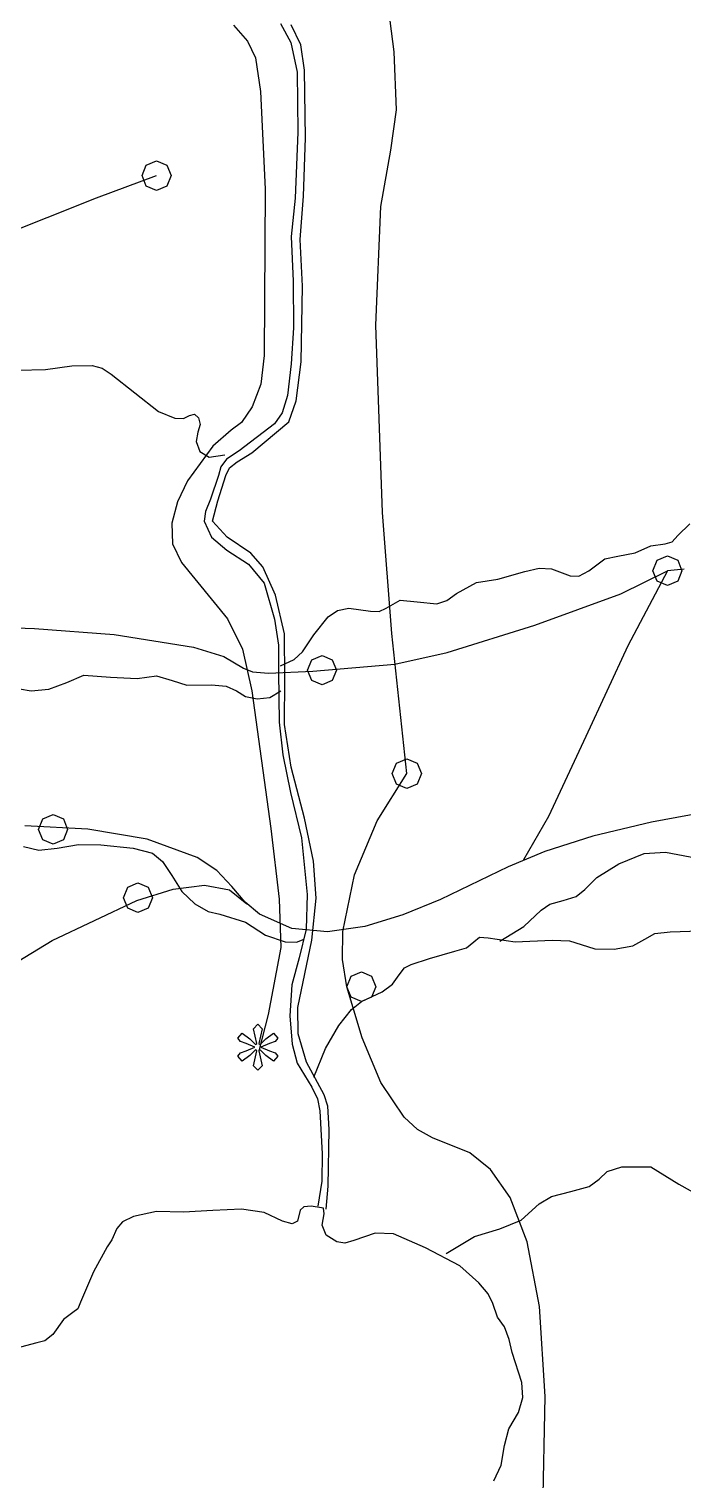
# Model space of a CAD drawing. Extents: x 59 to 518, y 17 to 555.
# Drawn here: x 331.6 to 358.9, y 130.7 to 191.3 of the extents above; entities that cross this region are included whole.
import ezdxf

# ---------------------------------------------------------------- set-up
doc = ezdxf.new("R2010")
doc.units = 0

msp = doc.modelspace()

# ---------------------------------------------------------------- linework, layer by layer
at = {"layer": '1'}
for p, q in [((346.870488, 190.309799), (346.530279, 192.928279)), ((342.131484, 191.489186), (342.553957, 190.702208)), ((340.163074, 191.425976), (340.75167, 190.75372)), ((342.96904, 190.597861), (342.571505, 191.429027)), ((340.75167, 190.75372), (341.079043, 190.061885)), ((342.553957, 190.702208), (342.823832, 189.46017)), ((343.127658, 189.544051), (342.96904, 190.597861)), ((346.973102, 187.885059), (346.870488, 190.309799)), ((341.079043, 190.061885), (341.297057, 188.653195)), ((342.823832, 189.46017), (342.845484, 186.954745)), ((343.170961, 186.714641), (343.127658, 189.544051)), ((341.297057, 188.653195), (341.486019, 184.576236)), ((346.741019, 186.204489), (346.973102, 187.885059)), ((342.845484, 186.954745), (342.737754, 184.19003)), ((343.084619, 184.273911), (343.170961, 186.714641)), ((346.322053, 183.854651), (346.741019, 186.204489)), ((336.342505, 185.14), (336.520305, 185.577708)), ((336.520305, 185.577708), (336.948929, 185.758771)), ((336.948929, 185.758771), (337.377241, 185.577721)), ((337.377241, 185.577721), (337.555, 185.14)), ((334.43423, 184.204363), (336.948281, 185.140131)), ((336.520305, 184.702292), (336.342505, 185.14)), ((337.555, 185.14), (337.377245, 184.702292)), ((328.596879, 181.897098), (334.43423, 184.204363)), ((336.948929, 184.521229), (336.520305, 184.702292)), ((337.377245, 184.702292), (336.948929, 184.521229)), ((341.486019, 184.576236), (341.44276, 177.62092)), ((342.737754, 184.19003), (342.564894, 182.591466)), ((342.949593, 182.475853), (343.084619, 184.273911)), ((346.111048, 178.891139), (346.322053, 183.854651)), ((342.564894, 182.591466), (342.651324, 180.73387)), ((343.04158, 180.517191), (342.949593, 182.475853)), ((342.651324, 180.73387), (342.672799, 178.779091)), ((342.987517, 177.362706), (343.04158, 180.517191)), ((342.672799, 178.779091), (342.564894, 177.27807)), ((346.380658, 171.075827), (346.111048, 178.891139)), ((341.44276, 177.62092), (341.29967, 176.430271)), ((331.160946, 177.016984), (332.316422, 177.038592)), ((332.316422, 177.038592), (333.407076, 177.189845)), ((333.407076, 177.189845), (334.260398, 177.211453)), ((334.260398, 177.211453), (334.682974, 177.092611)), ((334.682974, 177.092611), (335.048896, 176.844124)), ((342.564894, 177.27807), (342.41364, 175.960361)), ((342.78639, 175.729056), (342.987517, 177.362706)), ((335.048896, 176.844124), (337.036086, 175.289084)), ((341.29967, 176.430271), (340.946006, 175.482609)), ((342.41364, 175.960361), (342.200265, 175.236747)), ((342.479959, 174.856181), (342.78639, 175.729056)), ((337.036086, 175.289084), (337.716416, 175.008185)), ((338.06885, 174.997381), (338.332186, 175.116223)), ((338.332186, 175.116223), (338.531852, 175.17835)), ((338.531852, 175.17835), (338.699206, 175.029837)), ((340.946006, 175.482609), (340.495173, 174.826582)), ((342.200265, 175.236747), (341.873451, 174.77229)), ((337.716416, 175.008185), (338.06885, 174.997381)), ((338.769393, 174.751744), (338.677555, 174.425133)), ((338.699206, 175.029837), (338.769393, 174.751744)), ((340.06058, 174.51084), (339.299123, 173.841181)), ((340.495173, 174.826582), (340.06058, 174.51084)), ((341.873451, 174.77229), (340.404841, 173.64905)), ((340.924569, 173.560431), (342.479959, 174.856181)), ((338.677555, 174.425133), (338.597872, 174.033551)), ((338.597872, 174.033551), (338.753137, 173.62583)), ((339.299123, 173.841181), (338.246162, 172.393912)), ((338.753137, 173.62583), (339.151422, 173.380165)), ((339.151422, 173.380165), (339.800795, 173.474752)), ((339.875631, 173.292701), (339.639419, 172.980864)), ((340.404841, 173.64905), (339.875631, 173.292701)), ((340.319821, 173.182342), (340.924569, 173.560431)), ((339.639419, 172.980864), (339.54089, 172.61224)), ((339.844719, 172.61005), (340.001242, 172.940712)), ((340.001242, 172.940712), (340.319821, 173.182342)), ((338.246162, 172.393912), (337.822964, 171.520433)), ((339.54089, 172.61224), (339.205972, 171.62958)), ((339.515225, 171.562253), (339.844719, 172.61005)), ((337.822964, 171.520433), (337.582005, 170.622663)), ((339.205972, 171.62958), (338.993947, 171.117911)), ((339.283098, 170.70893), (339.515225, 171.562253)), ((338.993947, 171.117911), (338.935877, 170.71148)), ((346.780897, 166.024331), (346.380658, 171.075827)), ((337.582005, 170.622663), (337.608324, 169.757304)), ((338.935877, 170.71148), (339.249143, 170.041954)), ((339.904116, 170.040372), (339.283098, 170.70893)), ((358.72202, 170.107346), (359.21895, 170.604011)), ((337.608324, 169.757304), (337.98696, 168.98106)), ((339.249143, 170.041954), (339.886258, 169.50181)), ((340.881528, 169.37155), (339.904116, 170.040372)), ((356.940277, 169.394471), (357.59913, 169.675194)), ((357.59913, 169.675194), (358.192986, 169.761624)), ((358.192986, 169.761624), (358.485896, 169.845353)), ((358.485896, 169.845353), (358.72202, 170.107346)), ((339.886258, 169.50181), (340.793598, 168.907954)), ((341.383721, 168.803976), (340.881528, 169.37155)), ((355.00552, 168.638382), (355.675487, 169.135356)), ((355.675487, 169.135356), (356.2166, 169.243395)), ((356.2166, 169.243395), (356.940277, 169.394471)), ((357.681152, 168.637), (357.859437, 169.074708)), ((357.859437, 169.074708), (358.28934, 169.255771)), ((358.28934, 169.255771), (358.716042, 169.074721)), ((358.716042, 169.074721), (358.894, 168.637)), ((337.98696, 168.98106), (339.90924, 166.62676)), ((340.793598, 168.907954), (341.441648, 168.11963)), ((341.918294, 167.616485), (341.383721, 168.803976)), ((351.204, 168.293013), (352.327109, 168.606147)), ((352.327109, 168.606147), (352.929259, 168.742423)), ((352.929259, 168.742423), (353.45048, 168.724812)), ((353.45048, 168.724812), (354.228, 168.422438)), ((354.592485, 168.40895), (355.00552, 168.638382)), ((356.334274, 167.673028), (358.29342, 168.637028)), ((358.29342, 168.637028), (356.635986, 165.504304)), ((357.859437, 168.199292), (357.681152, 168.637)), ((358.979001, 168.709651), (358.294541, 168.637416)), ((358.894, 168.637), (358.716024, 168.199292)), ((341.441648, 168.11963), (341.873623, 166.618346)), ((349.4761, 167.688), (350.307638, 168.152563)), ((350.307638, 168.152563), (351.204, 168.293013)), ((354.228, 168.422438), (354.592485, 168.40895)), ((358.28934, 168.018229), (357.859437, 168.199292)), ((358.716024, 168.199292), (358.28934, 168.018229)), ((342.290876, 165.999312), (341.918294, 167.616485)), ((346.53853, 167.08334), (347.121626, 167.407321)), ((347.121626, 167.407321), (347.83463, 167.342631)), ((347.83463, 167.342631), (348.655233, 167.256156)), ((348.655233, 167.256156), (349.07372, 167.391099)), ((349.07372, 167.391099), (349.4761, 167.688)), ((352.749497, 166.371188), (356.334274, 167.673028)), ((339.90924, 166.62676), (340.538362, 165.360526)), ((341.873623, 166.618346), (342.049064, 165.531667)), ((343.51453, 165.9601), (344.119322, 166.716056)), ((344.119322, 166.716056), (344.510734, 166.98071)), ((344.510734, 166.98071), (344.98314, 167.08334)), ((344.98314, 167.08334), (345.890481, 166.953695)), ((345.890481, 166.953695), (346.246884, 166.937489)), ((346.246884, 166.937489), (346.53853, 167.08334)), ((329.69138, 166.304116), (331.847535, 166.23485)), ((331.847535, 166.23485), (335.182039, 165.975416)), ((347.403534, 160.170589), (346.780897, 166.024331)), ((349.088982, 165.226841), (352.749497, 166.371188)), ((335.182039, 165.975416), (338.492788, 165.448357)), ((338.492788, 165.448357), (339.763598, 165.060263)), ((342.049064, 165.531667), (342.046308, 164.40454)), ((342.307098, 164.14269), (342.290876, 165.999312)), ((343.050013, 165.24736), (343.51453, 165.9601)), ((356.635986, 165.504304), (354.872452, 161.721634)), ((339.763598, 165.060263), (340.57768, 164.576216)), ((340.538362, 165.360526), (340.92453, 163.62449)), ((342.132, 164.664), (342.700345, 164.939491)), ((342.700345, 164.939491), (343.050013, 165.24736)), ((343.253505, 164.489), (343.431305, 164.926708)), ((343.431305, 164.926708), (343.859929, 165.107771)), ((343.859929, 165.107771), (344.288241, 164.926721)), ((344.288241, 164.926721), (344.466, 164.489)), ((346.90262, 164.735318), (349.088982, 165.226841)), ((333.20504, 163.970403), (333.906846, 164.279435)), ((333.906846, 164.279435), (335.01902, 164.202177)), ((335.01902, 164.202177), (336.146098, 164.142955)), ((336.146098, 164.142955), (336.94906, 164.257563)), ((336.94906, 164.257563), (337.604342, 164.057009)), ((340.57768, 164.576216), (340.957859, 164.423325)), ((340.957859, 164.423325), (341.625285, 164.366374)), ((341.625285, 164.366374), (343.481918, 164.447144)), ((342.046308, 164.40454), (342.067915, 162.320071)), ((343.431305, 164.051292), (343.253505, 164.489)), ((343.481918, 164.447144), (346.90262, 164.735318)), ((344.466, 164.489), (344.288245, 164.051292)), ((330.735293, 163.797719), (331.7075, 163.625034)), ((331.7075, 163.625034), (332.456401, 163.690165)), ((332.456401, 163.690165), (333.20504, 163.970403)), ((337.604342, 164.057009), (338.21623, 163.856456)), ((338.21623, 163.856456), (339.242327, 163.880709)), ((339.242327, 163.880709), (339.85656, 163.818653)), ((339.85656, 163.818653), (340.28985, 163.625034)), ((340.28985, 163.625034), (340.66284, 163.394649)), ((340.92453, 163.62449), (341.723833, 157.878809)), ((341.67896, 163.353771), (342.13311, 163.625034)), ((342.29566, 162.217932), (342.307098, 164.14269)), ((343.859929, 163.870229), (343.431305, 164.051292)), ((344.288245, 164.051292), (343.859929, 163.870229)), ((340.66284, 163.394649), (341.157373, 163.290602)), ((341.157373, 163.290602), (341.67896, 163.353771)), ((342.067915, 162.320071), (342.219169, 160.94838)), ((342.571724, 160.434428), (342.29566, 162.217932)), ((354.872452, 161.721634), (353.313838, 158.379637)), ((342.219169, 160.94838), (342.543106, 159.382537)), ((346.796505, 160.171), (346.974305, 160.608708)), ((346.974305, 160.608708), (347.402929, 160.789771)), ((347.402929, 160.789771), (347.831241, 160.608721)), ((347.831241, 160.608721), (348.009, 160.171)), ((343.127657, 158.31234), (342.571724, 160.434428)), ((346.166889, 158.198926), (347.403534, 160.170589)), ((346.974305, 159.733292), (346.796505, 160.171)), ((348.009, 160.171), (347.831245, 159.733292)), ((342.543106, 159.382537), (342.99669, 157.49258)), ((347.402929, 159.552229), (346.974305, 159.733292)), ((347.831245, 159.733292), (347.402929, 159.552229)), ((332.022505, 157.837), (332.200305, 158.274708)), ((332.200305, 158.274708), (332.628929, 158.455771)), ((332.628929, 158.455771), (333.057241, 158.274721)), ((333.057241, 158.274721), (333.235, 157.837)), ((343.505746, 156.508905), (343.127657, 158.31234)), ((345.209743, 155.946573), (346.166889, 158.198926)), ((353.313838, 158.379637), (352.27116, 156.568928)), ((357.615752, 158.147841), (355.174878, 157.551833)), ((360.429264, 158.658807), (357.615752, 158.147841)), ((334.07311, 157.846592), (331.449159, 157.984388)), ((332.200305, 157.399292), (332.022505, 157.837)), ((333.235, 157.837), (333.057245, 157.399292)), ((336.554694, 157.437412), (334.07311, 157.846592)), ((341.723833, 157.878809), (342.066731, 154.925103)), ((355.174878, 157.551833), (353.163361, 156.915335)), ((331.390815, 157.123882), (332.031663, 156.969945)), ((332.031663, 156.969945), (332.802059, 157.058927)), ((332.628929, 157.218229), (332.200305, 157.399292)), ((333.057245, 157.399292), (332.628929, 157.218229)), ((332.802059, 157.058927), (333.694128, 157.204778)), ((333.694128, 157.204778), (334.623932, 157.188573)), ((334.623932, 157.188573), (335.970349, 157.058927)), ((335.970349, 157.058927), (336.776354, 156.850392)), ((338.644977, 156.669004), (336.554694, 157.437412)), ((342.99669, 157.49258), (343.245177, 155.116493)), ((353.163361, 156.915335), (351.637926, 156.282901)), ((336.776354, 156.850392), (337.201152, 156.500674)), ((337.201152, 156.500674), (337.582889, 155.908167)), ((339.465589, 156.122638), (338.644977, 156.669004)), ((343.613828, 154.971309), (343.505746, 156.508905)), ((355.334857, 155.831117), (356.258679, 156.402141)), ((356.258679, 156.402141), (357.312147, 156.82738)), ((357.312147, 156.82738), (358.20336, 156.888091)), ((358.20336, 156.888091), (359.747772, 156.596521)), ((337.582889, 155.908167), (338.011315, 155.241948)), ((340.095026, 155.453522), (339.465589, 156.122638)), ((344.722695, 153.58144), (345.209743, 155.946573)), ((351.637926, 156.282901), (348.805406, 154.910005)), ((354.83258, 155.333051), (355.334857, 155.831117)), ((335.565505, 154.985), (335.743305, 155.422708)), ((335.743305, 155.422708), (336.171929, 155.603771)), ((336.123105, 154.876463), (337.648456, 155.344492)), ((336.171929, 155.603771), (336.600241, 155.422721)), ((336.600241, 155.422721), (336.778, 154.985)), ((337.648456, 155.344492), (338.953935, 155.506264)), ((338.011315, 155.241948), (338.547823, 154.733157)), ((338.953935, 155.506264), (339.994172, 155.316145)), ((339.994172, 155.316145), (340.7238, 154.7285)), ((340.647789, 154.799491), (340.095026, 155.453522)), ((343.245177, 155.116493), (343.203312, 153.677377)), ((354.476111, 155.040004), (354.83258, 155.333051)), ((332.594259, 153.204173), (336.123105, 154.876463)), ((335.743305, 154.547292), (335.565505, 154.985)), ((336.171929, 154.366229), (335.743305, 154.547292)), ((336.600245, 154.547292), (336.171929, 154.366229)), ((336.778, 154.985), (336.600245, 154.547292)), ((338.547823, 154.733157), (339.105894, 154.408384)), ((341.254485, 154.29755), (340.647789, 154.799491)), ((342.066731, 154.925103), (342.1342, 152.91099)), ((343.43034, 153.21507), (343.613828, 154.971309)), ((348.805406, 154.910005), (347.241085, 154.266486)), ((353.0179, 154.4691), (353.374369, 154.713332)), ((353.374369, 154.713332), (353.92524, 154.868532)), ((353.92524, 154.868532), (354.476111, 155.040004)), ((339.105894, 154.408384), (339.599009, 154.294217)), ((339.599009, 154.294217), (340.657341, 153.969795)), ((340.657341, 153.969795), (341.499769, 153.430266)), ((342.602725, 153.700245), (341.254485, 154.29755)), ((347.241085, 154.266486), (345.649929, 153.784096)), ((352.283727, 153.788639), (353.0179, 154.4691)), ((341.499769, 153.430266), (342.316755, 153.139181)), ((344.08584, 153.562221), (342.602725, 153.700245)), ((343.203312, 153.677377), (342.910259, 152.48138)), ((345.649929, 153.784096), (344.08584, 153.562221)), ((344.71502, 152.409054), (344.722695, 153.58144)), ((350.1958, 153.144511), (350.433539, 153.338433)), ((350.433539, 153.338433), (350.800724, 153.316887)), ((350.800724, 153.316887), (351.9237, 153.144511)), ((351.29, 153.173), (352.283727, 153.788639)), ((357.33954, 153.25881), (357.764393, 153.490673)), ((357.764393, 153.490673), (358.405013, 153.56114)), ((358.405013, 153.56114), (359.64141, 153.604179)), ((328.730346, 150.854469), (332.594259, 153.204173)), ((342.1342, 152.91099), (341.614471, 150.104606)), ((342.316755, 153.139181), (342.791443, 153.134843)), ((342.791443, 153.134843), (343.112309, 153.257405)), ((342.852447, 150.406961), (343.43034, 153.21507)), ((348.35289, 152.453421), (349.403988, 152.755045)), ((349.403988, 152.755045), (349.89167, 152.889883)), ((349.89167, 152.889883), (350.1958, 153.144511)), ((351.9237, 153.144511), (353.479007, 153.215419)), ((353.479007, 153.215419), (354.191839, 153.191243)), ((354.191839, 153.191243), (354.68877, 153.027036)), ((354.68877, 153.027036), (355.248754, 152.852907)), ((355.248754, 152.852907), (356.057414, 152.841034)), ((356.057414, 152.841034), (356.844444, 152.980105)), ((356.844444, 152.980105), (357.33954, 153.25881)), ((342.910259, 152.48138), (342.593096, 151.34325)), ((344.896344, 151.271439), (344.71502, 152.409054)), ((347.299733, 152.06374), (347.589611, 152.193468)), ((347.589611, 152.193468), (348.35289, 152.453421)), ((344.896505, 151.27), (345.074305, 151.707708)), ((345.074305, 151.707708), (345.502929, 151.888771)), ((345.502929, 151.888771), (345.931241, 151.707721)), ((345.931241, 151.707721), (346.109, 151.27)), ((346.80147, 151.371737), (347.08536, 151.762331)), ((347.08536, 151.762331), (347.299733, 152.06374)), ((342.593096, 151.34325), (342.510783, 150.051231)), ((345.530805, 149.13226), (344.896344, 151.271439)), ((345.074305, 150.832292), (344.896505, 151.27)), ((345.50245, 150.652851), (346.36918, 151.061146)), ((346.109, 151.27), (345.931244, 150.832292)), ((346.36918, 151.061146), (346.80147, 151.371737)), ((342.865241, 149.302681), (342.852447, 150.406961)), ((344.562738, 149.654535), (345.090835, 150.32559)), ((345.502929, 150.651229), (345.074305, 150.832292)), ((345.090835, 150.32559), (345.50245, 150.652851)), ((345.931244, 150.832292), (345.502929, 150.651229)), ((340.996122, 149.519288), (341.17886, 149.702379)), ((341.17886, 149.702379), (341.361246, 149.519288)), ((341.614471, 150.104606), (341.224388, 148.59441)), ((342.510783, 150.051231), (342.606601, 148.872651)), ((344.007523, 148.693828), (344.562738, 149.654535)), ((340.340663, 149.128763), (340.523754, 149.325613)), ((340.451623, 148.983716), (340.340663, 149.128763)), ((340.523754, 149.325613), (340.841342, 149.094192)), ((340.841342, 149.094192), (341.085375, 148.86277)), ((341.134411, 148.897342), (340.996122, 149.519288)), ((341.361246, 149.519288), (341.222957, 148.897342)), ((341.272346, 148.86277), (341.516115, 149.094192)), ((341.516115, 149.094192), (341.833967, 149.325613)), ((341.833967, 149.325613), (342.016, 149.129)), ((342.016, 149.129), (341.905219, 148.983781)), ((343.214088, 148.11744), (342.865241, 149.302681)), ((346.318429, 147.265171), (345.530805, 149.13226)), ((340.340663, 148.365), (340.451623, 148.509352)), ((340.695733, 148.894166), (340.451623, 148.983716)), ((340.451623, 148.509352), (340.695733, 148.597745)), ((341.050803, 148.745294), (340.695733, 148.894166)), ((340.695733, 148.597745), (341.050803, 148.745294)), ((341.085375, 148.630993), (340.841342, 148.399571)), ((340.996122, 147.970947), (341.134411, 148.596421)), ((341.085375, 148.86277), (341.134411, 148.897342)), ((341.134411, 148.596421), (341.085375, 148.630993)), ((341.222957, 148.897342), (341.272346, 148.86277)), ((341.272346, 148.630993), (341.222957, 148.596421)), ((341.222957, 148.596421), (341.361246, 147.970947)), ((341.516115, 148.399571), (341.272346, 148.630993)), ((341.6615, 148.89425), (341.307, 148.745)), ((341.307, 148.745), (341.6615, 148.59775)), ((341.905219, 148.983781), (341.6615, 148.89425)), ((341.6615, 148.59775), (341.905219, 148.509313)), ((341.905219, 148.509313), (342.016, 148.365)), ((342.606601, 148.872651), (342.823829, 148.07484)), ((343.51455, 147.497611), (344.007523, 148.693828)), ((340.523754, 148.16815), (340.340663, 148.365)), ((340.841342, 148.399571), (340.523754, 148.16815)), ((341.17886, 147.791384), (340.996122, 147.970947)), ((341.361246, 147.970947), (341.17886, 147.791384)), ((341.833967, 148.16815), (341.516115, 148.399571)), ((342.016, 148.365), (341.833967, 148.16815)), ((342.823829, 148.07484), (343.428665, 147.081376)), ((343.948569, 146.761851), (343.214088, 148.11744)), ((347.288153, 145.824391), (346.318429, 147.265171)), ((343.428665, 147.081376), (343.67433, 146.592665)), ((344.101101, 146.288099), (343.948569, 146.761851)), ((343.67433, 146.592665), (343.77421, 146.08765)), ((343.77421, 146.08765), (343.860684, 144.294926)), ((344.164469, 145.30757), (344.101101, 146.288099)), ((347.850345, 145.312061), (347.288153, 145.824391)), ((344.116007, 142.949431), (344.164469, 145.30757)), ((348.468914, 144.964139), (347.850345, 145.312061)), ((350.031324, 144.328839), (348.468914, 144.964139)), ((343.860684, 144.294926), (343.847284, 143.147408)), ((350.898966, 143.645962), (350.031324, 144.328839)), ((351.723412, 142.472989), (350.898966, 143.645962)), ((355.775149, 143.56034), (356.38859, 143.754703)), ((356.38859, 143.754703), (357.59883, 143.754659)), ((357.59883, 143.754659), (358.765286, 143.031157)), ((343.847284, 143.147408), (343.688132, 142.11326)), ((355.021737, 142.928528), (355.43737, 143.23643)), ((355.43737, 143.23643), (355.775149, 143.56034)), ((358.765286, 143.031157), (359.93174, 142.372479)), ((344.035, 141.983), (344.116007, 142.949431)), ((352.429043, 140.624959), (351.723412, 142.472989)), ((352.93195, 142.19962), (353.445014, 142.507324)), ((353.445014, 142.507324), (354.249614, 142.717893)), ((354.249614, 142.717893), (355.021737, 142.928528)), ((336.940127, 141.884438), (335.980883, 141.678901)), ((336.940127, 141.884438), (335.980883, 141.678901)), ((338.071919, 141.85648), (336.940127, 141.884438)), ((338.071919, 141.85648), (336.940127, 141.884438)), ((339.304787, 141.929593), (338.071919, 141.85648)), ((339.304787, 141.929593), (338.071919, 141.85648)), ((340.492985, 141.985685), (339.304787, 141.929593)), ((340.492985, 141.985685), (339.304787, 141.929593)), ((341.446497, 141.839635), (340.492985, 141.985685)), ((341.446497, 141.839635), (340.492985, 141.985685)), ((342.205189, 141.477642), (341.446497, 141.839635)), ((342.205189, 141.477642), (341.446497, 141.839635)), ((342.952371, 141.946835), (342.829737, 141.483683)), ((342.952371, 141.946835), (342.829737, 141.483683)), ((343.105713, 142.080532), (342.952371, 141.946835)), ((343.105713, 142.080532), (342.952371, 141.946835)), ((343.409702, 142.109157), (343.105713, 142.080532)), ((343.409702, 142.109157), (343.105713, 142.080532)), ((343.928108, 142.019331), (343.409702, 142.109157)), ((343.928108, 142.019331), (343.409702, 142.109157)), ((343.872457, 141.316512), (343.944865, 141.794833)), ((343.872457, 141.316512), (343.944865, 141.794833)), ((343.944865, 141.794833), (343.928108, 142.019331)), ((343.944865, 141.794833), (343.928108, 142.019331)), ((352.175906, 141.519159), (352.93195, 142.19962)), ((335.289127, 141.172534), (335.088264, 140.708147)), ((335.289127, 141.172534), (335.088264, 140.708147)), ((335.522046, 141.452986), (335.289127, 141.172534)), ((335.522046, 141.452986), (335.289127, 141.172534)), ((335.980883, 141.678901), (335.522046, 141.452986)), ((335.980883, 141.678901), (335.522046, 141.452986)), ((342.613755, 141.370182), (342.205189, 141.477642)), ((342.613755, 141.370182), (342.205189, 141.477642)), ((342.829737, 141.483683), (342.613755, 141.370182)), ((342.829737, 141.483683), (342.613755, 141.370182)), ((344.03447, 140.903013), (343.872457, 141.316512)), ((344.03447, 140.903013), (343.872457, 141.316512)), ((350.231931, 140.838742), (351.29048, 141.16281)), ((351.29048, 141.16281), (352.175906, 141.519159)), ((335.088264, 140.708147), (334.887667, 140.4123)), ((335.088264, 140.708147), (334.887667, 140.4123)), ((344.480382, 140.623569), (344.03447, 140.903013)), ((344.480382, 140.623569), (344.03447, 140.903013)), ((344.812147, 140.563338), (344.480382, 140.623569)), ((344.812147, 140.563338), (344.480382, 140.623569)), ((345.19405, 140.678294), (344.812147, 140.563338)), ((345.19405, 140.678294), (344.812147, 140.563338)), ((346.086491, 140.98177), (345.19405, 140.678294)), ((346.086491, 140.98177), (345.19405, 140.678294)), ((346.84505, 140.948168), (346.086491, 140.98177)), ((346.84505, 140.948168), (346.086491, 140.98177)), ((348.18349, 140.367497), (346.84505, 140.948168)), ((348.18349, 140.367497), (346.84505, 140.948168)), ((349.044, 140.126), (350.231931, 140.838742)), ((352.940244, 137.916914), (352.429043, 140.624959)), ((334.887667, 140.4123), (334.313258, 139.36958)), ((334.887667, 140.4123), (334.313258, 139.36958)), ((349.61083, 139.610438), (348.18349, 140.367497)), ((349.61083, 139.610438), (348.18349, 140.367497)), ((334.313258, 139.36958), (333.772187, 138.0935)), ((334.313258, 139.36958), (333.772187, 138.0935)), ((350.403124, 138.912465), (349.61083, 139.610438)), ((350.403124, 138.912465), (349.61083, 139.610438)), ((350.803289, 138.448982), (350.403124, 138.912465)), ((350.803289, 138.448982), (350.403124, 138.912465)), ((350.99407, 138.048338), (350.803289, 138.448982)), ((350.99407, 138.048338), (350.803289, 138.448982)), ((333.448955, 137.669638), (333.058519, 137.378068)), ((333.448955, 137.669638), (333.058519, 137.378068)), ((333.660875, 137.818896), (333.448955, 137.669638)), ((333.660875, 137.818896), (333.448955, 137.669638)), ((333.772187, 138.0935), (333.660875, 137.818896)), ((333.772187, 138.0935), (333.660875, 137.818896)), ((351.189288, 137.473487), (350.99407, 138.048338)), ((351.189288, 137.473487), (350.99407, 138.048338)), ((353.181396, 134.163894), (352.940244, 137.916914)), ((333.058519, 137.378068), (332.617856, 136.753741)), ((333.058519, 137.378068), (332.617856, 136.753741)), ((351.484783, 137.066912), (351.189288, 137.473487)), ((351.484783, 137.066912), (351.189288, 137.473487)), ((351.674533, 136.546702), (351.484783, 137.066912)), ((351.674533, 136.546702), (351.484783, 137.066912)), ((331.943039, 136.396642), (330.855428, 136.112259)), ((331.943039, 136.396642), (330.855428, 136.112259)), ((332.286648, 136.487185), (331.943039, 136.396642)), ((332.286648, 136.487185), (331.943039, 136.396642)), ((332.617856, 136.753741), (332.286648, 136.487185)), ((332.617856, 136.753741), (332.286648, 136.487185)), ((351.797343, 135.995532), (351.674533, 136.546702)), ((351.797343, 135.995532), (351.674533, 136.546702)), ((352.198803, 134.748112), (351.797343, 135.995532)), ((352.198803, 134.748112), (351.797343, 135.995532)), ((352.248986, 134.121139), (352.198803, 134.748112)), ((352.248986, 134.121139), (352.198803, 134.748112)), ((352.064748, 133.496812), (352.248986, 134.121139)), ((352.064748, 133.496812), (352.248986, 134.121139)), ((353.076884, 129.180939), (353.181396, 134.163894)), ((351.65782, 132.805723), (352.064748, 133.496812)), ((351.65782, 132.805723), (352.064748, 133.496812)), ((351.484783, 132.114632), (351.65782, 132.805723)), ((351.484783, 132.114632), (351.65782, 132.805723)), ((351.345392, 131.295441), (351.484783, 132.114632)), ((351.345392, 131.295441), (351.484783, 132.114632)), ((351.03852, 130.642142), (351.345392, 131.295441)), ((351.03852, 130.642142), (351.345392, 131.295441))]:
    msp.add_line(p, q, dxfattribs=at)

doc.saveas('drawing.dxf')
